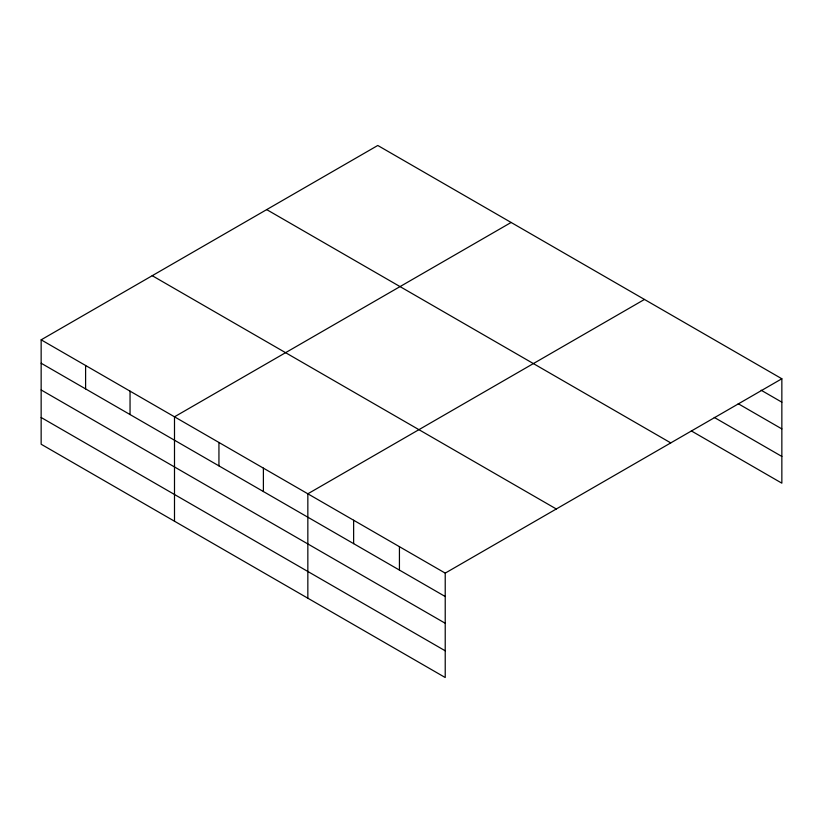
<?xml version="1.0" encoding="UTF-8"?>
<svg xmlns="http://www.w3.org/2000/svg" width="823" height="823" viewBox="0 0 823 823"><rect width="100%" height="100%" fill="white"/><g stroke="black" fill="none" stroke-linecap="round" stroke-linejoin="round"><path stroke-width="1.23" d="M445.222 623.258L445.222 573.117L41.15 339.827L41.15 444.235L445.222 677.524L445.222 623.258L41.15 389.958M691.351 430.923L781.85 483.173L781.85 378.765L377.778 145.476L41.15 339.827M511.124 222.467L174.497 416.808L174.497 521.216M644.46 299.449L307.843 493.8L307.843 598.208M445.222 573.117L781.85 378.765M761.131 390.215L781.85 402.18M738.231 403.723L781.85 428.906M714.251 417.415L781.85 456.446M266.693 209.608L670.766 442.897M152.234 275.695L556.307 508.984M41.15 363.231L445.222 596.521M41.15 417.498L445.222 650.798M399.433 546.678L399.433 570.082M353.633 520.239L353.633 543.643M263.391 468.133L263.391 491.547M218.939 442.476L218.939 465.88M130.044 391.151L130.044 414.555M85.602 365.484L85.602 388.898"/></g></svg>
